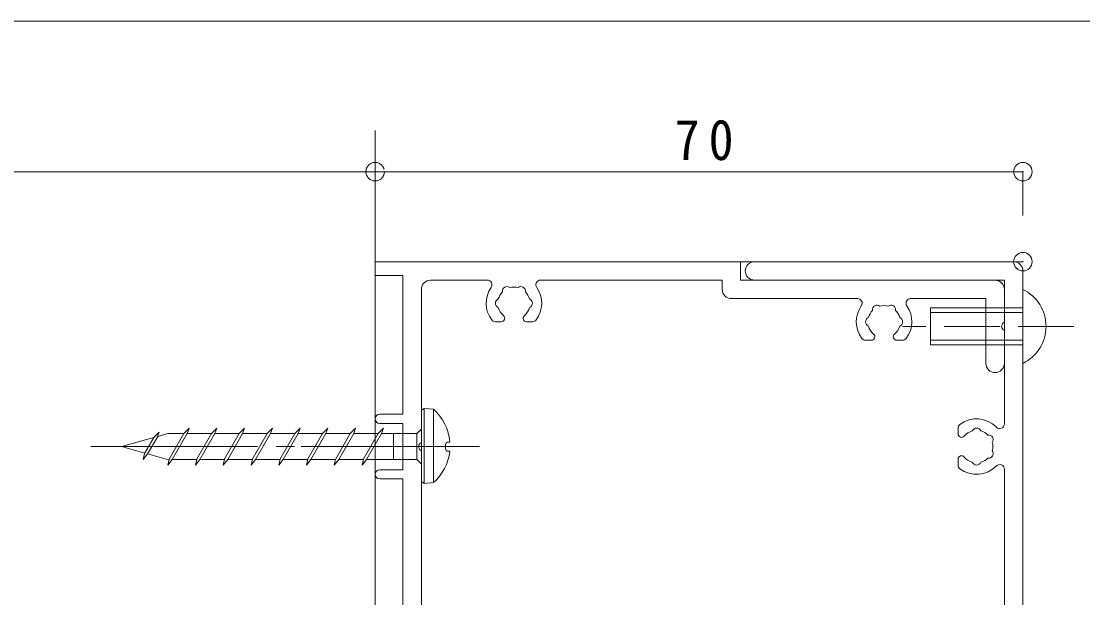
# Model space of a CAD drawing. Units: millimetres at full size, sheet at 1:2; details may follow other scales. Extents: x -822 to 1661, y -1160 to -613.
# Drawn here: x 1060.4 to 1175.2, y -675.8 to -613.4 of the extents above; entities that cross this region are included whole.
import ezdxf

# ---------------------------------------------------------------- set-up
doc = ezdxf.new("R2010")
doc.units = ezdxf.units.MM
doc.header["$LTSCALE"] = 2
doc.header["$PDMODE"] = 32
doc.header["$PDSIZE"] = 2
doc.linetypes.add('CHAIN2', pattern=[12, 9, -1, 1, -1])
doc.linetypes.add('DASHED3', pattern=[4, 3, -1])
for name, color, linetype, lineweight in [('2-2_22_配置点', 7, 'Continuous', 18), ('2-3_21_工事名称', 7, 'Continuous', 18), ('2-A_syouji', 7, 'Continuous', 18), ('2-B', 6, 'Continuous', 9), ('2-F_zuwaku', 1, 'DASHED3', 9), ('F-E', 5, 'Continuous', 9)]:
    doc.layers.add(name, color=color, linetype=linetype, lineweight=lineweight)
doc.styles.add('ＭＳ ゴシック', font='')
doc.styles.get('ＭＳ ゴシック').set_extended_font_data('MS Gothic')

msp = doc.modelspace()

# ---------------------------------------------------------------- linework, layer by layer
at = {"layer": '2-2_22_配置点', "color": 3, "lineweight": 9}
for q in [(1098.691, -629.727), (1168.691, -634.457)]:
    msp.add_line((1168.691, -629.727), q, dxfattribs=at)
at = {"layer": '2-2_22_配置点', "color": 5}
msp.add_point((1168.691, -629.727), dxfattribs=at)
at = {"layer": '2-3_21_工事名称', "color": 2, "lineweight": 15}
msp.add_line((1098.691, -789.457), (1098.691, -625.274), dxfattribs=at)
at = {"layer": '2-A_syouji', "lineweight": 15}
msp.add_line((1168.691, -639.457), (1098.691, -639.457), dxfattribs=at)
at = {"layer": '2-A_syouji'}
for p, q in [((1138.191, -639.457), (1098.691, -639.457)), ((1098.691, -639.457), (1098.691, -640.957)), ((1098.691, -639.457), (1098.691, -789.457)), ((1138.191, -641.457), (1138.191, -639.457)), ((1139.691, -639.457), (1167.691, -639.457)), ((1098.691, -640.957), (1101.691, -640.957)), ((1101.691, -640.957), (1101.691, -655.957)), ((1168.691, -788.457), (1168.691, -640.457)), ((1110.819, -641.457), (1104.691, -641.457)), ((1136.191, -641.457), (1116.563, -641.457)), ((1136.191, -642.457), (1136.191, -641.457)), ((1165.691, -641.457), (1138.191, -641.457)), ((1139.691, -641.457), (1166.691, -641.457)), ((1166.691, -641.457), (1166.691, -657.008)), ((1103.691, -642.457), (1103.691, -658.999)), ((1150.819, -643.457), (1137.191, -643.457)), ((1164.691, -643.457), (1156.563, -643.457)), ((1164.691, -650.457), (1164.691, -643.457)), ((1166.691, -645.999), (1166.691, -642.457)), ((1111.691, -645.957), (1112.319, -645.957)), ((1115.063, -645.957), (1115.691, -645.957)), ((1166.691, -650.457), (1166.691, -646.916)), ((1151.691, -647.957), (1152.319, -647.957)), ((1155.063, -647.957), (1155.691, -647.957)), ((1099.191, -655.957), (1101.691, -655.957)), ((1099.191, -656.957), (1101.691, -656.957)), ((1101.691, -656.957), (1101.691, -661.957)), ((1161.691, -658.086), (1161.691, -657.457)), ((1103.691, -659.916), (1103.691, -686.499)), ((1161.691, -661.457), (1161.691, -660.829)), ((1166.691, -661.907), (1166.691, -767.008)), ((1099.191, -661.957), (1101.691, -661.957)), ((1099.191, -662.957), (1101.691, -662.957)), ((1101.691, -662.957), (1101.691, -683.457))]:
    msp.add_line(p, q, dxfattribs=at)
at = {"layer": '2-A_syouji', "color": 4}
for p, q in [((1168.691, -642.457), (1168.691, -650.457)), ((1168.691, -644.957), (1158.691, -644.957)), ((1168.691, -647.957), (1158.691, -647.957)), ((1103.691, -655.457), (1103.691, -663.457))]:
    msp.add_line(p, q, dxfattribs=at)
at = {"layer": '2-A_syouji', "color": 4, "linetype": 'DASHED3'}
for p, q in [((1174.191, -646.457), (1155.691, -646.457)), ((1109.191, -659.457), (1090.691, -659.457))]:
    msp.add_line(p, q, dxfattribs=at)
at = {"layer": '2-A_syouji', "color": 4}
msp.add_lwpolyline([(1168.691, -644.457), (1158.691, -644.457), (1158.691, -648.457), (1168.691, -648.457)], dxfattribs=at)
at = {"layer": '2-A_syouji'}
for centre, radius, start, end in [((1139.691, -640.457), 1, 90, 270), ((1167.691, -640.457), 1, 0, 90), ((1104.691, -642.457), 1, 90, 180), ((1113.691, -643.957), 3, 145.1501, 216.8699), ((1110.819, -641.957), 0.5, 325.1501, 90), ((1112.941, -642.658), 0.5, 52.02431, 187.97569), ((1113.691, -643.957), 1.75, 75.35889, 104.64111), ((1114.441, -642.658), 0.5, 352.02431, 127.97569), ((1116.563, -641.957), 0.5, 90, 214.8499), ((1113.691, -643.957), 3, 323.1301, 34.8499), ((1165.691, -642.457), 1, 0, 90), ((1112.191, -643.957), 0.5, 112.02431, 247.97569), ((1113.691, -643.957), 1.75, 135.35889, 164.64111), ((1113.691, -643.957), 1.75, 15.35889, 44.64111), ((1115.191, -643.957), 0.5, 292.02431, 67.97569), ((1137.191, -642.457), 1, 180, 270), ((1150.819, -643.957), 0.5, 325.1501, 90), ((1156.563, -643.957), 0.5, 90, 214.8499), ((1113.691, -643.957), 1.75, 195.35889, 229.8159), ((1113.691, -643.957), 1.75, 310.1841, 344.64111), ((1153.691, -645.957), 3, 145.1501, 216.8699), ((1152.941, -644.658), 0.5, 52.02431, 187.97569), ((1153.691, -645.957), 1.75, 75.35889, 104.64111), ((1154.441, -644.658), 0.5, 352.02431, 127.97569), ((1153.691, -645.957), 3, 323.1301, 34.8499), ((1111.691, -645.457), 0.5, 216.8699, 270), ((1112.319, -645.582), 0.376, 270, 49.8159), ((1115.063, -645.582), 0.376, 130.1841, 270), ((1115.691, -645.457), 0.5, 270, 323.1301), ((1152.191, -645.957), 0.5, 112.02431, 247.97569), ((1153.691, -645.957), 1.75, 135.35889, 164.64111), ((1153.691, -645.957), 1.75, 15.35889, 44.64111), ((1155.191, -645.957), 0.5, 292.02431, 67.97569), ((1153.691, -645.957), 1.75, 195.35889, 229.8159), ((1153.691, -645.957), 1.75, 310.1841, 344.64111), ((1166.891, -646.457), 0.5, 113.57818, 246.42182), ((1151.691, -647.457), 0.5, 216.8699, 270), ((1152.319, -647.582), 0.376, 270, 49.8159), ((1155.063, -647.582), 0.376, 130.1841, 270), ((1155.691, -647.457), 0.5, 270, 323.1301), ((1165.691, -650.457), 1, 180, 0), ((1099.191, -656.457), 0.5, 90, 270), ((1162.191, -657.457), 0.5, 126.8699, 180), ((1163.691, -659.457), 3, 44.41531, 126.8699), ((1166.191, -657.008), 0.5, 224.41531, 0), ((1162.067, -658.086), 0.376, 180, 319.8159), ((1163.691, -659.457), 1.75, 105.35889, 139.8159), ((1163.691, -657.957), 0.5, 22.02431, 157.97569), ((1163.691, -659.457), 1.75, 45.35889, 74.64111), ((1164.99, -658.707), 0.5, 322.02431, 97.97569), ((1103.891, -659.457), 0.5, 113.57818, 246.42182), ((1163.691, -659.457), 1.75, 345.35889, 14.64111), ((1162.067, -660.829), 0.376, 40.1841, 180), ((1163.691, -659.457), 1.75, 220.1841, 254.64111), ((1163.691, -659.457), 1.75, 285.35889, 314.64111), ((1164.99, -660.207), 0.5, 262.02431, 37.97569), ((1162.191, -661.457), 0.5, 180, 233.1301), ((1163.691, -659.457), 3, 233.1301, 315.58469), ((1163.691, -660.957), 0.5, 202.02431, 337.97569), ((1166.191, -661.907), 0.5, 0, 135.58469), ((1099.191, -662.457), 0.5, 90, 270)]:
    msp.add_arc(centre, radius, start, end, dxfattribs=at)
at = {"layer": '2-A_syouji', "color": 4}
msp.add_arc((1166.741, -646.457), 4.45, 295.98923, 64.01077, dxfattribs=at)
at = {"layer": '2-A_syouji'}
msp.add_point((1168.691, -639.457), dxfattribs=at)
at = {"layer": '2-B'}
for p, q in [((1103.991, -655.334), (1103.691, -655.535)), ((1103.691, -655.535), (1103.691, -663.234)), ((1103.991, -655.334), (1104.991, -655.422)), ((1103.991, -655.334), (1103.991, -663.434)), ((1104.991, -655.422), (1104.991, -663.347)), ((1074.764, -658.481), (1073.775, -660.194)), ((1074.105, -660.249), (1075.196, -658.36)), ((1075.342, -657.881), (1075.126, -658.481)), ((1076.277, -658.057), (1075.196, -658.36)), ((1078.009, -658.057), (1076.277, -658.057)), ((1078.009, -658.057), (1076.424, -660.802)), ((1078.371, -658.057), (1076.754, -660.857)), ((1078.586, -657.457), (1078.009, -658.057)), ((1078.586, -657.457), (1078.371, -658.057)), ((1081.009, -658.057), (1078.371, -658.057)), ((1081.371, -658.057), (1079.754, -660.857)), ((1081.586, -657.457), (1081.371, -658.057)), ((1081.371, -658.057), (1084.009, -658.057)), ((1084.371, -658.057), (1082.754, -660.857)), ((1084.586, -657.457), (1084.371, -658.057)), ((1084.371, -658.057), (1087.009, -658.057)), ((1087.371, -658.057), (1085.754, -660.857)), ((1087.586, -657.457), (1087.371, -658.057)), ((1087.371, -658.057), (1090.009, -658.057)), ((1090.371, -658.057), (1088.754, -660.857)), ((1090.586, -657.457), (1090.371, -658.057)), ((1090.371, -658.057), (1093.009, -658.057)), ((1093.371, -658.057), (1091.754, -660.857)), ((1093.586, -657.457), (1093.371, -658.057)), ((1093.371, -658.057), (1096.009, -658.057)), ((1096.371, -658.057), (1094.754, -660.857)), ((1096.586, -657.457), (1096.371, -658.057)), ((1096.371, -658.057), (1099.009, -658.057)), ((1099.371, -658.057), (1097.754, -660.857)), ((1099.586, -657.457), (1099.371, -658.057)), ((1100.691, -658.057), (1100.691, -660.857)), ((1103.191, -658.057), (1103.691, -657.557)), ((1103.691, -658.057), (1103.691, -660.857)), ((1073.794, -660.162), (1071.277, -659.457)), ((1106.291, -659.262), (1106.291, -659.662)), ((1106.774, -658.962), (1106.591, -658.962)), ((1073.628, -660.849), (1073.775, -660.194)), ((1074.105, -660.249), (1073.628, -660.849)), ((1074.105, -660.249), (1076.376, -660.885)), ((1106.759, -659.962), (1106.591, -659.962)), ((1076.277, -661.457), (1076.424, -660.802)), ((1076.754, -660.857), (1076.277, -661.457)), ((1079.392, -660.857), (1076.754, -660.857)), ((1082.392, -660.857), (1079.754, -660.857)), ((1085.392, -660.857), (1082.754, -660.857)), ((1088.392, -660.857), (1085.754, -660.857)), ((1091.392, -660.857), (1088.754, -660.857)), ((1094.392, -660.857), (1091.754, -660.857)), ((1097.392, -660.857), (1094.754, -660.857)), ((1097.754, -660.857), (1103.191, -660.857)), ((1103.691, -661.357), (1103.191, -660.857))]:
    msp.add_line(p, q, dxfattribs=at)
at = {"layer": '2-B', "linetype": 'CHAIN2'}
msp.add_line((1067.981, -659.457), (1110.829, -659.457), dxfattribs=at)
at = {"layer": '2-B'}
for points in [[(1075.342, -657.881), (1074.764, -658.481), (1071.277, -659.457)], [(1081.586, -657.457), (1081.009, -658.057), (1079.392, -660.857)], [(1084.586, -657.457), (1084.009, -658.057), (1082.392, -660.857)], [(1087.586, -657.457), (1087.009, -658.057), (1085.392, -660.857)], [(1090.586, -657.457), (1090.009, -658.057), (1088.392, -660.857)], [(1093.586, -657.457), (1093.009, -658.057), (1091.392, -660.857)], [(1096.586, -657.457), (1096.009, -658.057), (1094.392, -660.857)], [(1099.586, -657.457), (1099.009, -658.057), (1097.392, -660.857)], [(1099.371, -658.057), (1103.191, -658.057), (1103.191, -660.857)], [(1079.754, -660.857), (1079.277, -661.457), (1079.424, -660.802)], [(1082.754, -660.857), (1082.277, -661.457), (1082.424, -660.802)], [(1085.754, -660.857), (1085.277, -661.457), (1085.424, -660.802)], [(1088.754, -660.857), (1088.277, -661.457), (1088.424, -660.802)], [(1091.754, -660.857), (1091.277, -661.457), (1091.424, -660.802)], [(1094.754, -660.857), (1094.277, -661.457), (1094.424, -660.802)], [(1097.754, -660.857), (1097.277, -661.457), (1097.424, -660.802)], [(1103.691, -663.234), (1103.991, -663.434), (1104.991, -663.347)]]:
    msp.add_lwpolyline(points, dxfattribs=at)
for centre, radius, start, end in [((1101.529, -659.384), 5.261, 4.60767, 48.86053), ((1106.591, -659.262), 0.3, 90, 180), ((1101.529, -659.384), 5.261, 311.13945, 353.70045), ((1106.591, -659.662), 0.3, 180, 270)]:
    msp.add_arc(centre, radius, start, end, dxfattribs=at)
at = {"layer": '2-F_zuwaku', "color": 3, "linetype": 'Continuous'}
msp.add_line((1098.691, -629.727), (948.691, -629.727), dxfattribs=at)
at = {"layer": '2-F_zuwaku', "color": 5}
msp.add_point((1098.691, -629.727), dxfattribs=at)
at = {"layer": 'F-E'}
msp.add_line((857.556, -613.449), (1641.556, -613.449), dxfattribs=at)

# ---------------------------------------------------------------- texts
at = {"layer": '2-2_22_配置点', "insert": (1131.068, -628.535), "char_height": 4.399, "attachment_point": 7, "style": 'ＭＳ ゴシック'}
msp.add_mtext('\\T1.36;\\W0.9;70', dxfattribs=at)

doc.saveas('drawing.dxf')
